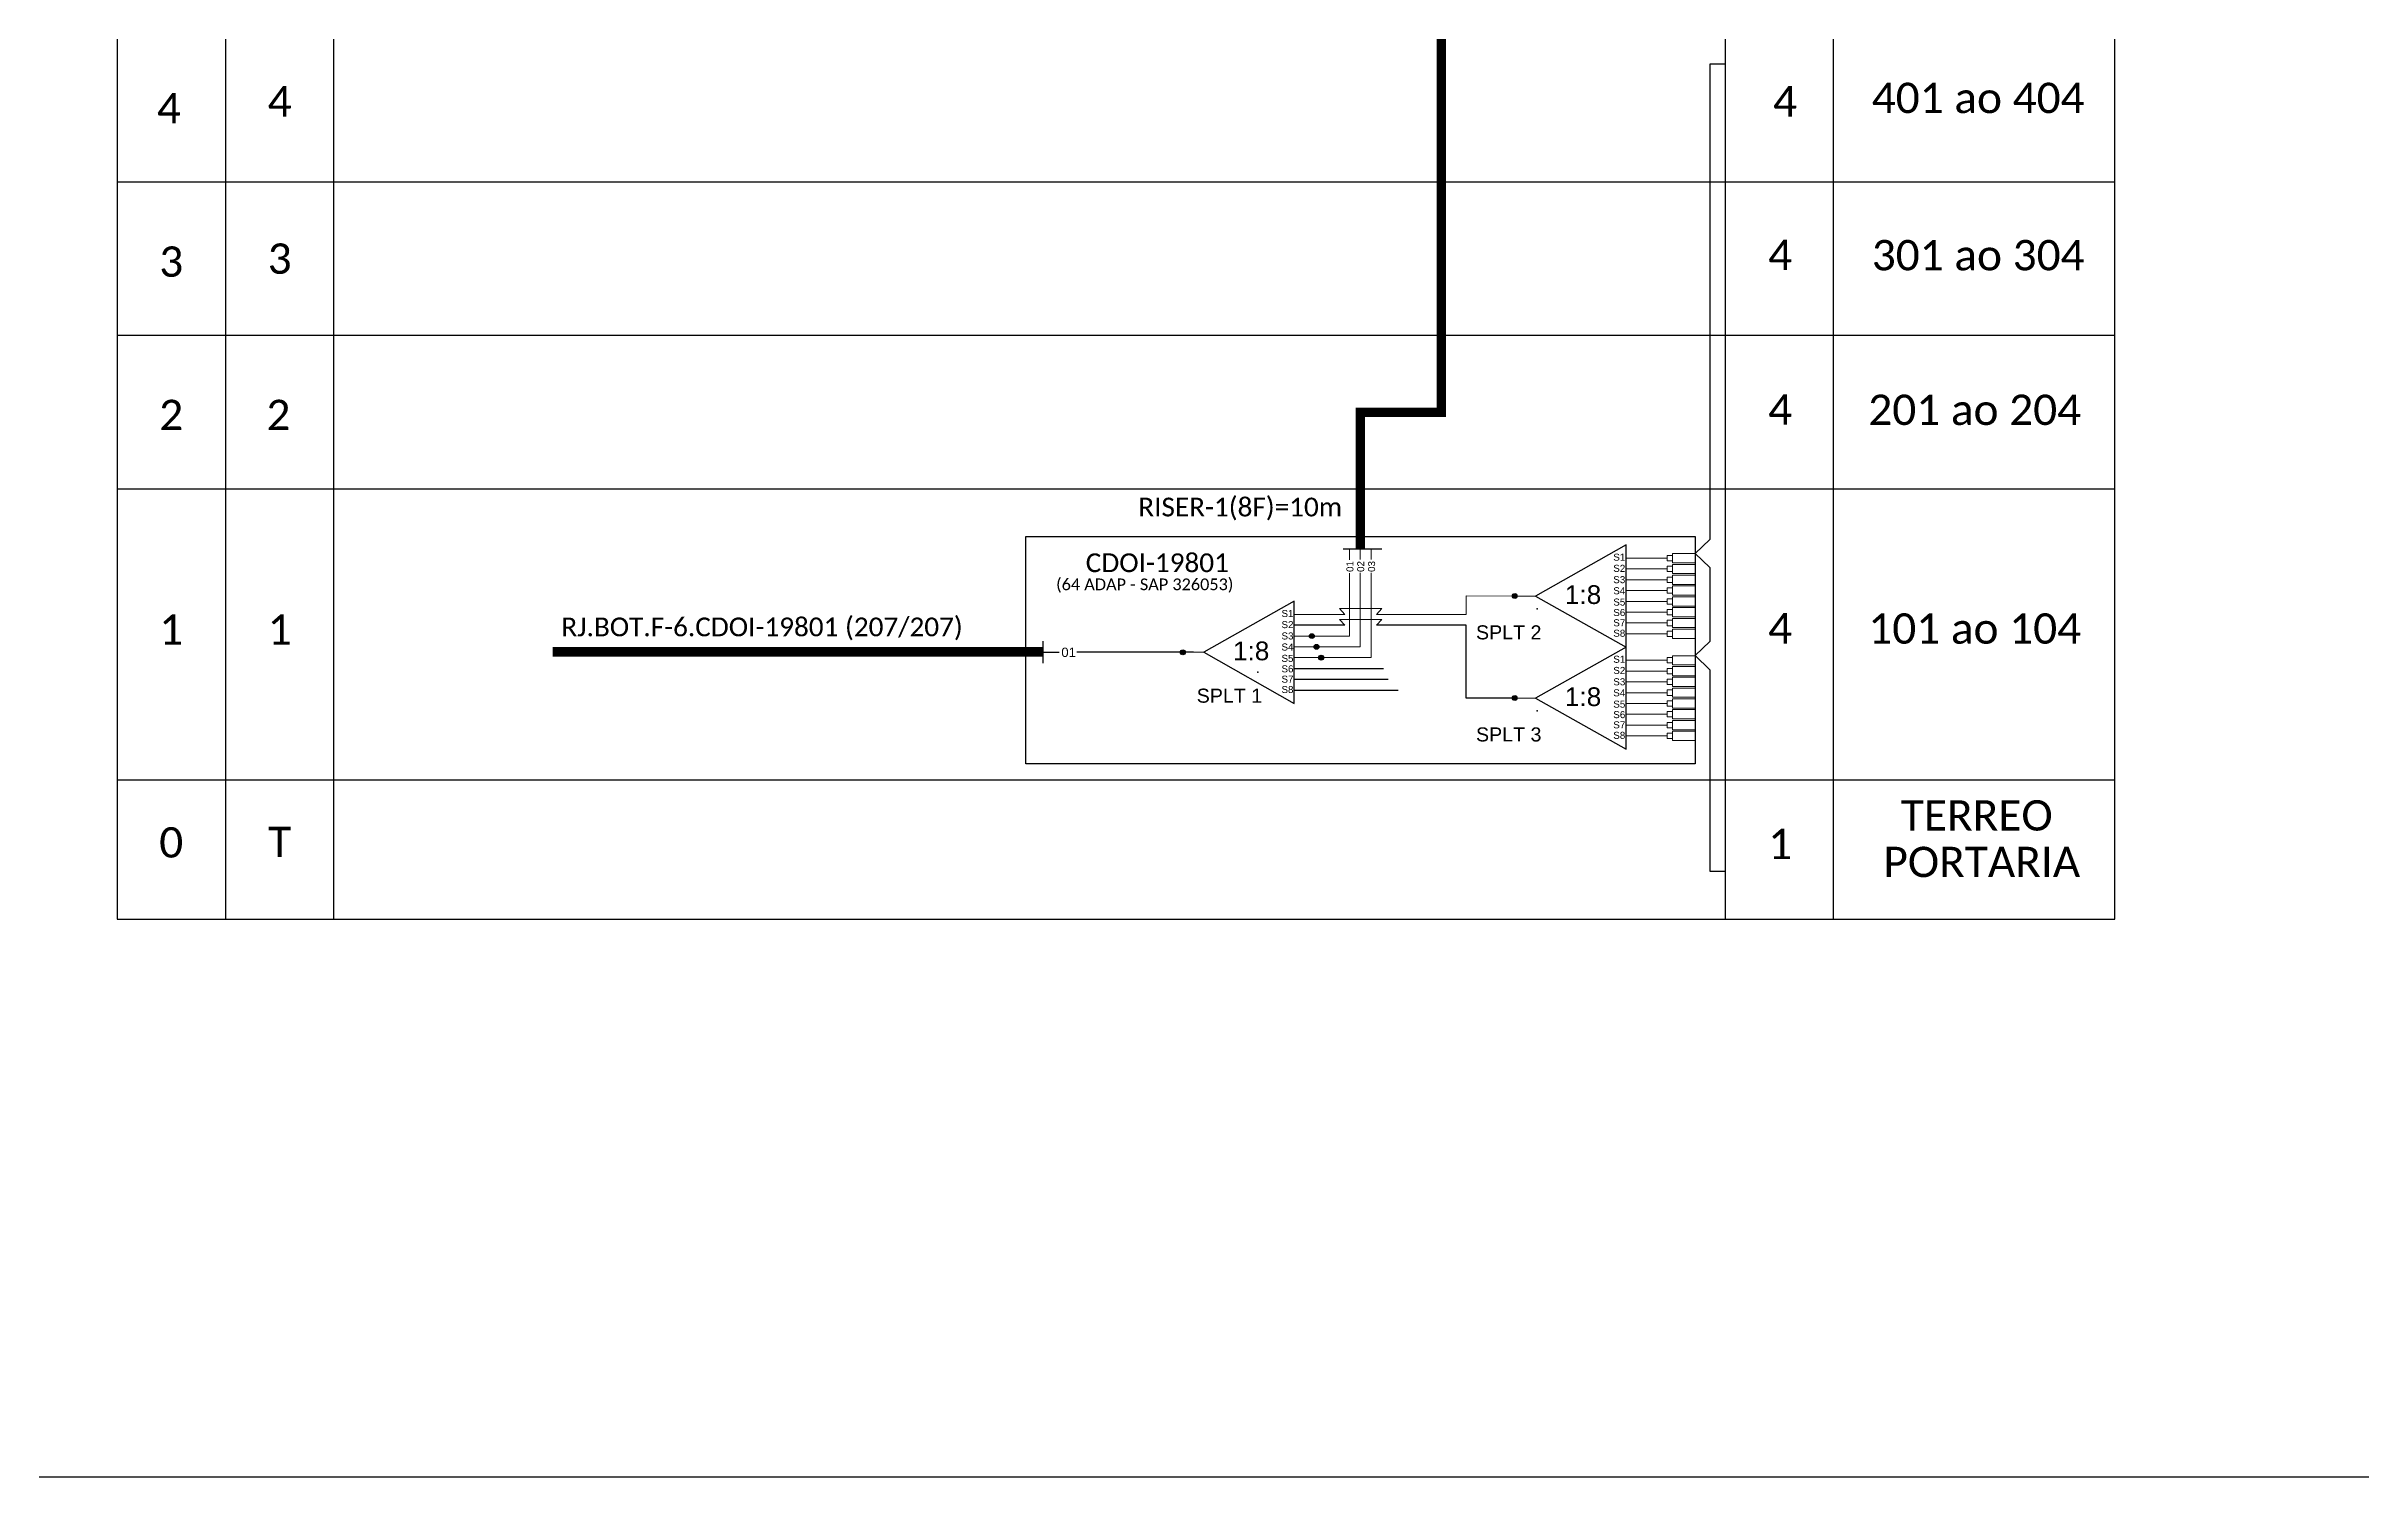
# Model space of a CAD drawing. Extents: x -4 to 837, y 1 to 595.
# Drawn here: x 342.7 to 589.9, y 1.3 to 154 of the extents above; entities that cross this region are included whole.
import ezdxf
from ezdxf.enums import TextEntityAlignment as Align

# ---------------------------------------------------------------- set-up
doc = ezdxf.new("R2010")
doc.units = 0
doc.styles.add('ARIAL', font='arial.ttf')
doc.styles.add('WMF-Calibri0', font='calibri.ttf')
doc.linetypes.add('RESERVA', pattern='A,0.5,-0.15,["RESERVA",Standard,S=0.18,R=0,X=0,Y=-0.1],-1.3', length=1.95)

# ---------------------------------------------------------------- blocks, each defined once
blk = doc.blocks.new('SPLT_1-8_SC-APC')
at = {"color": 1}
blk.add_lwpolyline([(-7.37, -2.1), (-17.04, -7.55), (-7.37, -13), (-7.37, -2.1)], dxfattribs=at)
at = {"color": 3, "lineweight": 0}
for points in [[(-2.99, -3.51), (-7.37, -3.51)], [(-7.37, -4.66), (-2.99, -4.66)], [(-2.41, -3.02), (-2.41, -4)], [(-2.41, -3.02), (0, -3.02)], [(-2.41, -4), (0, -4)], [(-2.41, -4.17), (-2.41, -5.16)], [(-2.41, -4.17), (0, -4.17)], [(-7.37, -5.82), (-2.99, -5.82)], [(-7.37, -6.97), (-2.99, -6.97)], [(-2.41, -5.16), (0, -5.16)], [(-2.41, -5.32), (-2.41, -6.31)], [(-2.41, -5.32), (0, -5.32)], [(-2.41, -6.31), (0, -6.31)], [(-2.41, -6.48), (-2.41, -7.46)], [(-2.41, -6.48), (0, -6.48)], [(-7.37, -8.12), (-2.99, -8.12)], [(-7.37, -9.28), (-2.99, -9.28)], [(-2.41, -7.46), (0, -7.46)], [(-2.41, -7.63), (-2.41, -8.62)], [(-2.41, -7.63), (0, -7.63)], [(-2.41, -8.62), (0, -8.62)], [(-2.41, -8.78), (-2.41, -9.77)], [(-2.41, -8.78), (0, -8.78)], [(-2.41, -9.77), (0, -9.77)], [(-7.37, -10.43), (-2.99, -10.43)], [(-7.37, -11.58), (-2.99, -11.58)], [(-2.41, -9.94), (-2.41, -10.92)], [(-2.41, -9.94), (0, -9.94)], [(-2.41, -10.92), (0, -10.92)], [(-2.41, -11.09), (-2.41, -12.08)], [(-2.41, -11.09), (0, -11.09)], [(-2.41, -12.08), (0, -12.08)]]:
    blk.add_lwpolyline(points, dxfattribs=at)
for points in [[(-2.99, -3.22), (-2.41, -3.22), (-2.41, -3.8), (-2.99, -3.8)], [(-2.99, -4.38), (-2.41, -4.38), (-2.41, -4.95), (-2.99, -4.95)], [(-2.99, -5.53), (-2.41, -5.53), (-2.41, -6.1), (-2.99, -6.1)], [(-2.99, -6.68), (-2.41, -6.68), (-2.41, -7.26), (-2.99, -7.26)], [(-2.99, -7.84), (-2.41, -7.84), (-2.41, -8.41), (-2.99, -8.41)], [(-2.99, -8.99), (-2.41, -8.99), (-2.41, -9.56), (-2.99, -9.56)], [(-2.99, -10.14), (-2.41, -10.14), (-2.41, -10.72), (-2.99, -10.72)], [(-2.99, -11.3), (-2.41, -11.3), (-2.41, -11.87), (-2.99, -11.87)]]:
    blk.add_lwpolyline(points, close=True, dxfattribs=at)
at = {"color": 1, "lineweight": 0}
blk.add_lwpolyline([(-17.04, -7.55), (-19.26, -7.55)], dxfattribs=at)
at = {"color": 1, "style": 'ARIAL'}
for s, height, p in [('S1', 0.75, (-8.74, -3.78)), ('S2', 0.75, (-8.74, -4.97)), ('1:8', 2, (-13.91, -8.4)), ('S3', 0.75, (-8.74, -6.18)), ('S4', 0.75, (-8.74, -7.36)), ('S5', 0.75, (-8.74, -8.57)), ('S6', 0.75, (-8.74, -9.69)), ('S7', 0.75, (-8.74, -10.78)), ('S8', 0.75, (-8.74, -11.9))]:
    blk.add_text(s, height=height, dxfattribs=at).set_placement(p)
blk = doc.blocks.new('SPLITTER_')
blk.add_point((0, 0))
at = {"style": 'ARIAL', "flags": 4}
blk.add_attdef('SPLT', (0, -3.26), '', height=1.5, dxfattribs=at)

msp = doc.modelspace()

# ---------------------------------------------------------------- hatches: boundary and pattern name
h = msp.add_hatch(color=3)
h.dxf.hatch_style = 1
edge = h.paths.add_edge_path()
edge.add_arc((499.51, 95.28), 0.256, 0, 360)
h = msp.add_hatch(color=3)
h.dxf.hatch_style = 1
edge = h.paths.add_edge_path()
edge.add_arc((464.07, 89.27), 0.256, 0, 360)
h = msp.add_hatch(color=3)
h.dxf.hatch_style = 1
edge = h.paths.add_edge_path()
edge.add_arc((477.84, 91), 0.256, 0, 360)
h = msp.add_hatch(color=3)
h.dxf.hatch_style = 1
edge = h.paths.add_edge_path()
edge.add_arc((478.34, 89.85), 0.256, 0, 360)
h = msp.add_hatch(color=3)
h.dxf.hatch_style = 1
edge = h.paths.add_edge_path()
edge.add_arc((478.84, 88.7), 0.256, 0, 360)
h = msp.add_hatch(color=3)
h.dxf.hatch_style = 1
edge = h.paths.add_edge_path()
edge.add_arc((499.51, 84.39), 0.256, 0, 360)

# ---------------------------------------------------------------- linework, layer by layer
at = {"color": 3}
msp.add_line((465.19, 89.27), (452.75, 89.27), dxfattribs=at)
msp.add_line((-3.83, 1.26), (837.17, 1.26))
for points in [[(350.27, 298.06), (350.27, 60.77), (563.58, 60.77), (563.58, 298.06)], [(521.99, 298.06), (521.99, 60.77)], [(350.27, 139.49), (563.58, 139.49)], [(350.27, 123.12), (563.58, 123.12)], [(350.27, 106.74), (563.58, 106.74)], [(350.27, 75.64), (563.58, 75.64)]]:
    msp.add_lwpolyline(points)
at = {"color": 7}
for points in [[(373.41, 60.77), (373.41, 298.06)], [(361.84, 293.95), (361.84, 60.77)], [(533.56, 60.77), (533.56, 289.83)], [(481.35, 92.16), (475.97, 92.16)], [(499.51, 84.39), (494.33, 84.39), (494.33, 92.16), (484.75, 92.16)]]:
    msp.add_lwpolyline(points, dxfattribs=at)
at = {"color": 5, "const_width": 1}
msp.add_lwpolyline([(491.67, 263.51), (491.67, 114.89), (483.01, 114.89), (483.01, 100.3)], dxfattribs=at)
at = {"color": 3}
for points in [[(521.99, 152.07), (520.34, 152.07), (520.34, 101.32), (518.78, 99.82), (520.34, 98.31), (520.34, 90.43), (518.77, 88.92), (520.34, 87.41), (520.34, 79.53), (520.34, 79.53), (520.34, 79.53), (520.34, 75.52), (520.34, 75.52), (520.34, 75.52), (520.34, 65.91), (521.99, 65.91)], [(449.14, 89.27), (450.87, 89.27)]]:
    msp.add_lwpolyline(points, dxfattribs=at)
at = {"color": 1}
msp.add_lwpolyline([(447.3, 101.62), (518.77, 101.62), (518.77, 77.35), (447.3, 77.35)], close=True, dxfattribs=at)
at = {"color": 5}
msp.add_lwpolyline([(481.2, 100.3), (485.32, 100.3)], dxfattribs=at)
at = {"color": 5, "lineweight": 0}
for points in [[(481.85, 100.3), (481.85, 99.14)], [(483.01, 100.3), (483.01, 99.17)], [(484.17, 100.3), (484.17, 99.17)], [(481.85, 97.71), (481.85, 91), (478.08, 91)], [(478.58, 89.85), (483.01, 89.85), (483.01, 97.75)], [(479.08, 88.7), (484.16, 88.7), (484.16, 97.74)]]:
    msp.add_lwpolyline(points, dxfattribs=at)
at = {"color": 1}
for points in [[(475.97, 94.72), (466.3, 89.27), (475.97, 83.82), (475.97, 94.72)], [(449.14, 88.11), (449.14, 90.47)]]:
    msp.add_lwpolyline(points, dxfattribs=at)
at = {"color": 7, "lineweight": 0}
for points in [[(499.51, 95.28), (494.33, 95.29), (494.33, 93.31), (484.75, 93.31)], [(481.35, 93.31), (475.97, 93.31)], [(481.35, 93.31), (480.8, 93.93), (481.77, 93.93)], [(481.35, 92.16), (480.8, 92.78), (481.77, 92.78)], [(484.75, 93.31), (485.3, 93.93), (481.77, 93.93)], [(484.75, 92.16), (485.3, 92.78), (481.77, 92.78)], [(477.84, 91), (475.97, 91)], [(475.97, 89.85), (478.34, 89.85)], [(475.97, 88.7), (478.84, 88.7)]]:
    msp.add_lwpolyline(points, dxfattribs=at)
at = {"color": 1, "const_width": 1}
msp.add_lwpolyline([(396.78, 89.32), (449.14, 89.32)], dxfattribs=at)
at = {"color": 1, "lineweight": 0}
msp.add_lwpolyline([(466.3, 89.27), (464.07, 89.27)], dxfattribs=at)
at = {"color": 8, "linetype": 'RESERVA', "ltscale": 4}
for points in [[(475.97, 87.54), (485.48, 87.54)], [(475.97, 86.39), (485.98, 86.39)], [(475.97, 85.24), (487.07, 85.24)]]:
    msp.add_lwpolyline(points, dxfattribs=at)
at = {"color": 3}
for centre, radius in [((499.51, 95.28), 0.256), ((464.07, 89.27), 0.256), ((477.84, 91), 0.256), ((478.34, 89.85), 0.256), ((478.34, 89.85), 0.242), ((478.84, 88.7), 0.256), ((478.84, 88.7), 0.242), ((499.51, 84.39), 0.256)]:
    msp.add_circle(centre, radius, dxfattribs=at)

# ---------------------------------------------------------------- block references
for p in [(518.77, 102.83), (518.77, 91.93)]:
    msp.add_blockref('SPLT_1-8_SC-APC', p, dxfattribs=at)
ref = msp.add_blockref('SPLITTER_', (501.9, 93.91), dxfattribs=dict(xscale=-1))
ref.add_attrib('SPLT', 'SPLT 2', (495.37, 90.65), dxfattribs={"height": 1.5, "style": 'ARIAL'})
ref = msp.add_blockref('SPLITTER_', (472.08, 87.15), dxfattribs=dict(xscale=-1))
ref.add_attrib('SPLT', 'SPLT 1', (465.55, 83.89), dxfattribs={"height": 1.5, "style": 'ARIAL'})
ref = msp.add_blockref('SPLITTER_', (501.9, 83.01), dxfattribs=dict(xscale=-1))
ref.add_attrib('SPLT', 'SPLT 3', (495.37, 79.75), dxfattribs={"height": 1.5, "style": 'ARIAL'})

# ---------------------------------------------------------------- texts
at = {"color": 7, "style": 'WMF-Calibri0'}
for s, p in [('401 ao 404', (537.63, 146.84)), ('301 ao 304', (537.63, 130.05)), ('201 ao 204', (537.26, 113.54)), ('101 ao 104', (537.26, 90.19)), ('TERREO', (540.73, 70.24)), ('PORTARIA', (538.87, 65.27))]:
    msp.add_text(s, height=3.24, dxfattribs=at).set_placement(p)
at = {"color": 5, "style": 'WMF-Calibri0'}
msp.add_text('RISER-1(8F)=10m', height=2, dxfattribs=at).set_placement((459.31, 103.78))
at = {"color": 1}
for s, height, style, p in [('CDOI-19801', 2, 'WMF-Calibri0', (453.7, 97.83)), ('S1', 0.75, 'ARIAL', (474.6, 93.04)), ('S2', 0.75, 'ARIAL', (474.6, 91.85)), ('1:8', 2, 'ARIAL', (469.42, 88.42)), ('S3', 0.75, 'ARIAL', (474.6, 90.64)), ('S4', 0.75, 'ARIAL', (474.6, 89.46)), ('S5', 0.75, 'ARIAL', (474.6, 88.25)), ('S6', 0.75, 'ARIAL', (474.6, 87.13)), ('S7', 0.75, 'ARIAL', (474.6, 86.03)), ('S8', 0.75, 'ARIAL', (474.6, 84.92))]:
    msp.add_text(s, height=height, dxfattribs=dict(at, style=style)).set_placement(p)
at = {"style": 'ARIAL'}
for s, p in [('01', (481.91, 98.43)), ('02', (483.06, 98.43)), ('03', (484.22, 98.43))]:
    msp.add_text(s, height=0.75, rotation=90, dxfattribs=at).set_placement(p, align=Align.MIDDLE_CENTER)
at = {"color": 1, "style": 'WMF-Calibri0'}
msp.add_text('(64 ADAP - SAP 326053)', height=1.25, dxfattribs=at).set_placement((460, 95.9), align=Align.CENTER)
msp.add_text('RJ.BOT.F-6.CDOI-19801 (207/207)', height=2, dxfattribs=at).set_placement((419.14, 91.98, 3.73), align=Align.MIDDLE_CENTER)
at = {"style": 'ARIAL'}
msp.add_text('01', height=1, dxfattribs=at).set_placement((451.87, 89.27), align=Align.MIDDLE_CENTER)
at = {"color": 7, "style": 'WMF-Calibri0'}
for tag, flags, p in [('4', 4, (355.81, 147.35)), ('4', 4, (367.63, 148.09)), ('4', 4, (528.37, 148.09)), ('3', 4, (356.05, 130.98)), ('3', 4, (367.63, 131.3)), ('4', 4, (527.85, 131.69)), ('2', 4, (356.05, 114.61)), ('2', 4, (367.5, 114.61)), ('4', 4, (527.85, 115.18)), ('1', 4, (356.05, 91.7)), ('1', 4, (367.63, 91.7)), ('4', 4, (527.85, 91.83)), ('0', 4, (356.05, 68.98)), ('T', 12, (367.63, 69.02)), ('1', 4, (527.85, 68.81))]:
    msp.add_attdef(tag, text='XX', height=3.24, dxfattribs=dict(at, flags=flags)).set_placement(p, align=Align.MIDDLE_CENTER)

doc.saveas('drawing.dxf')
